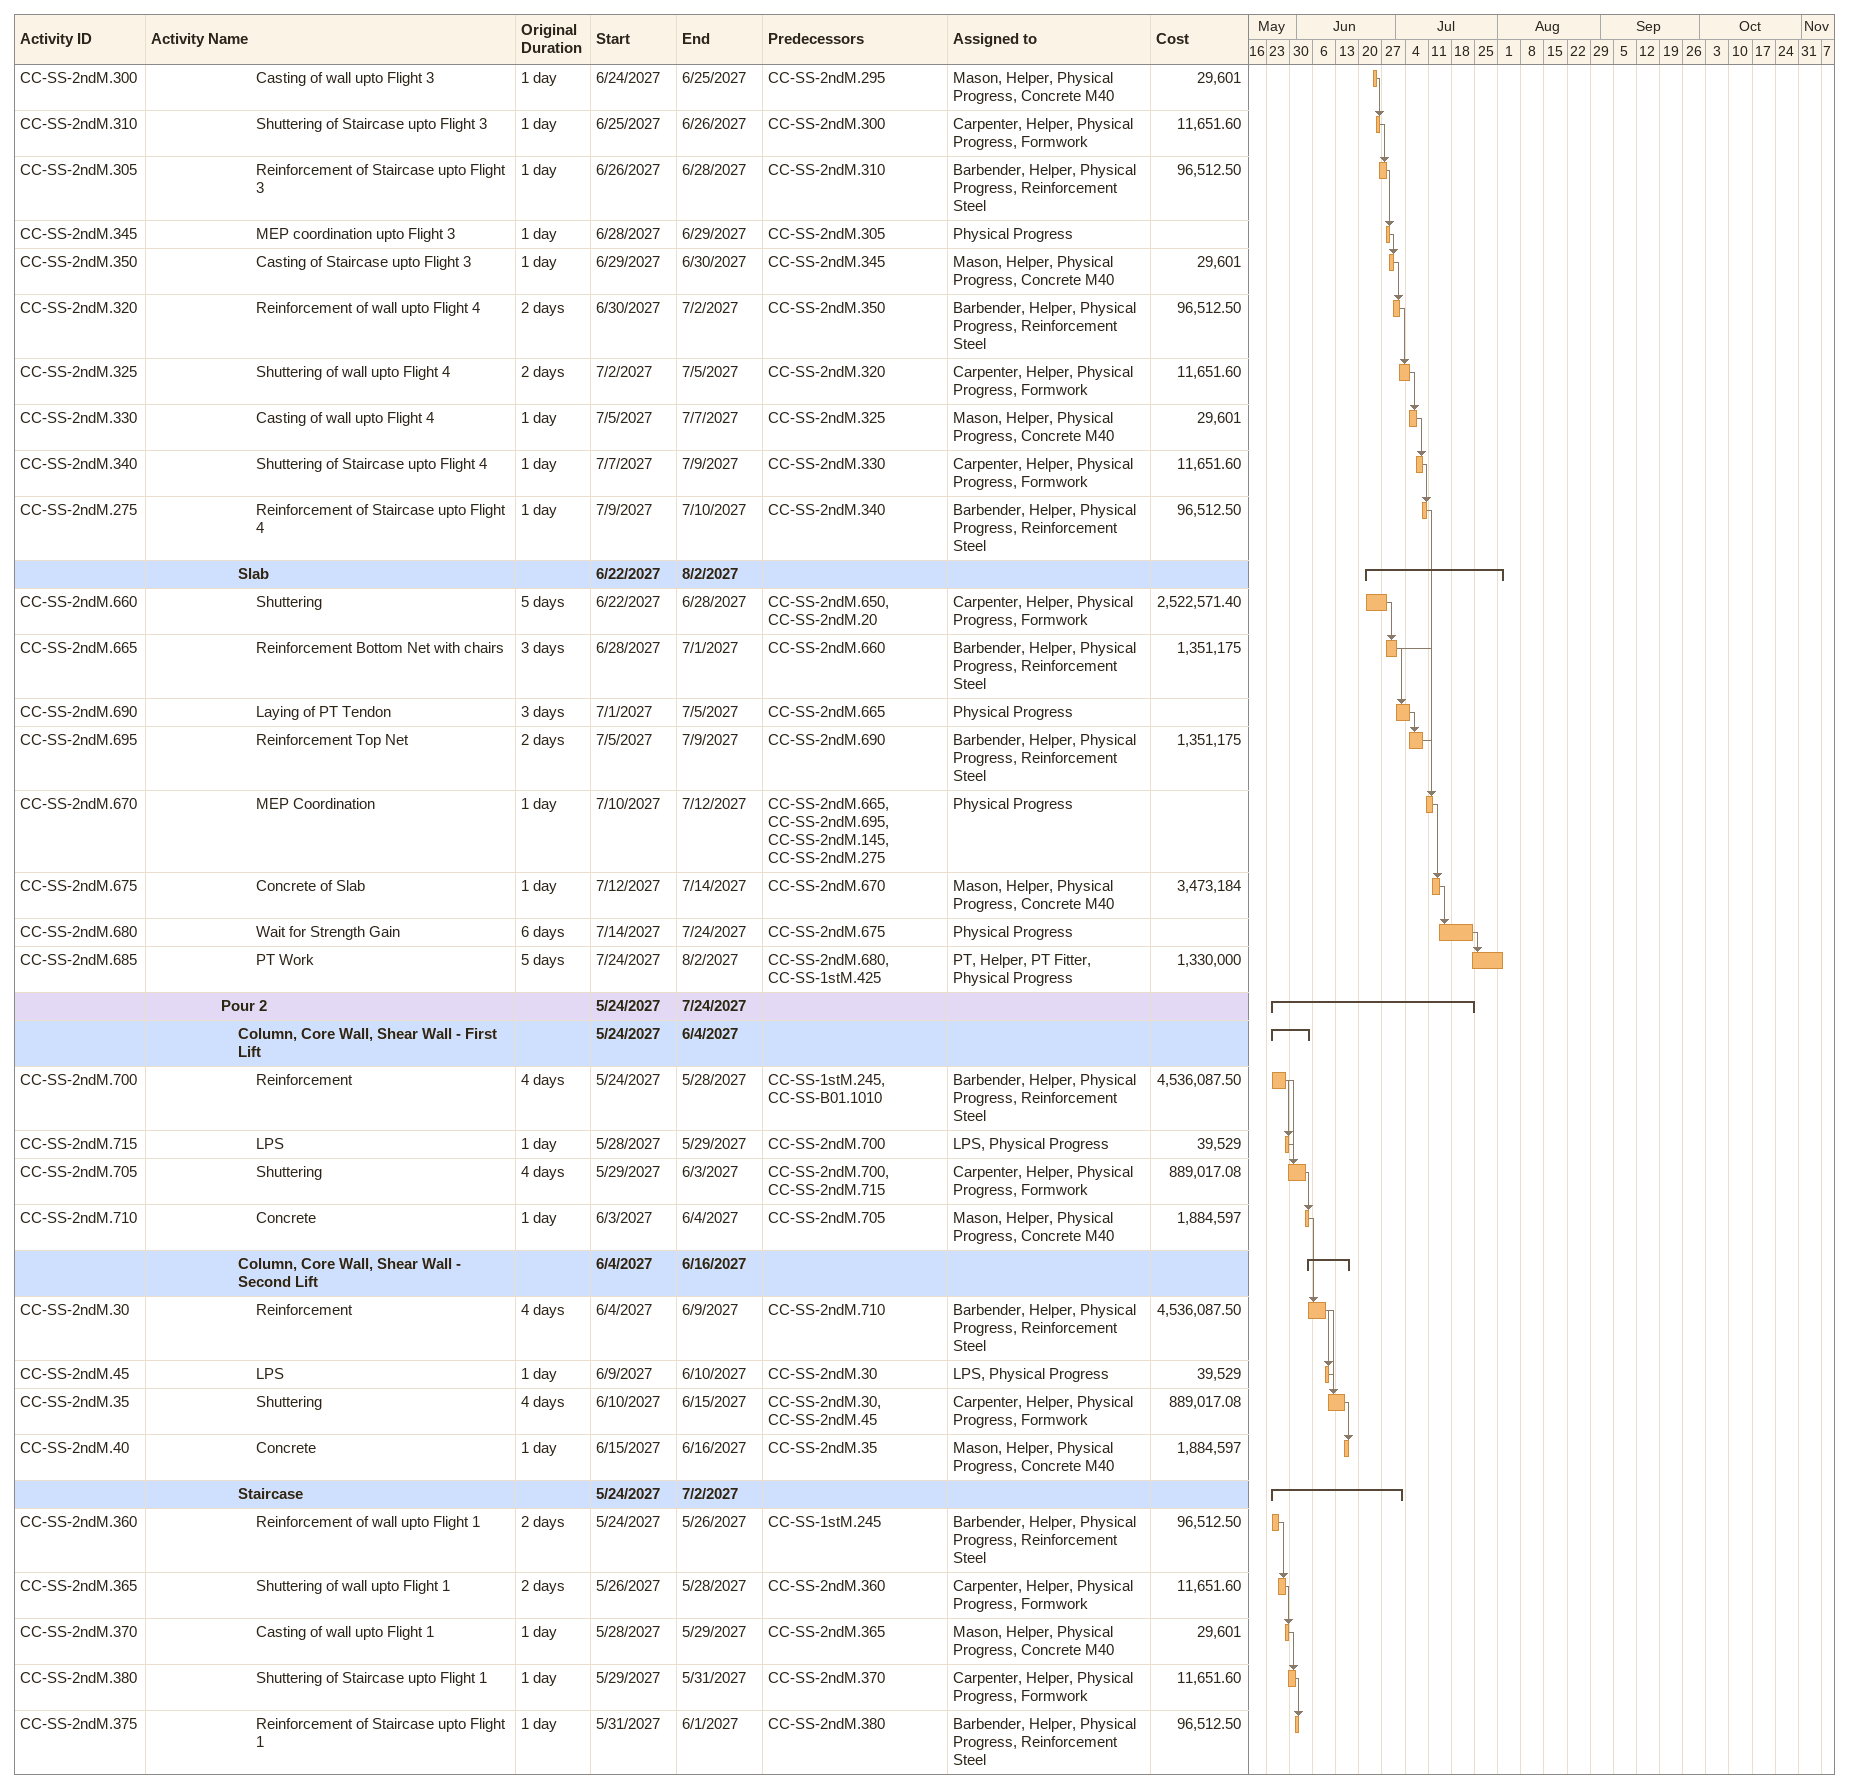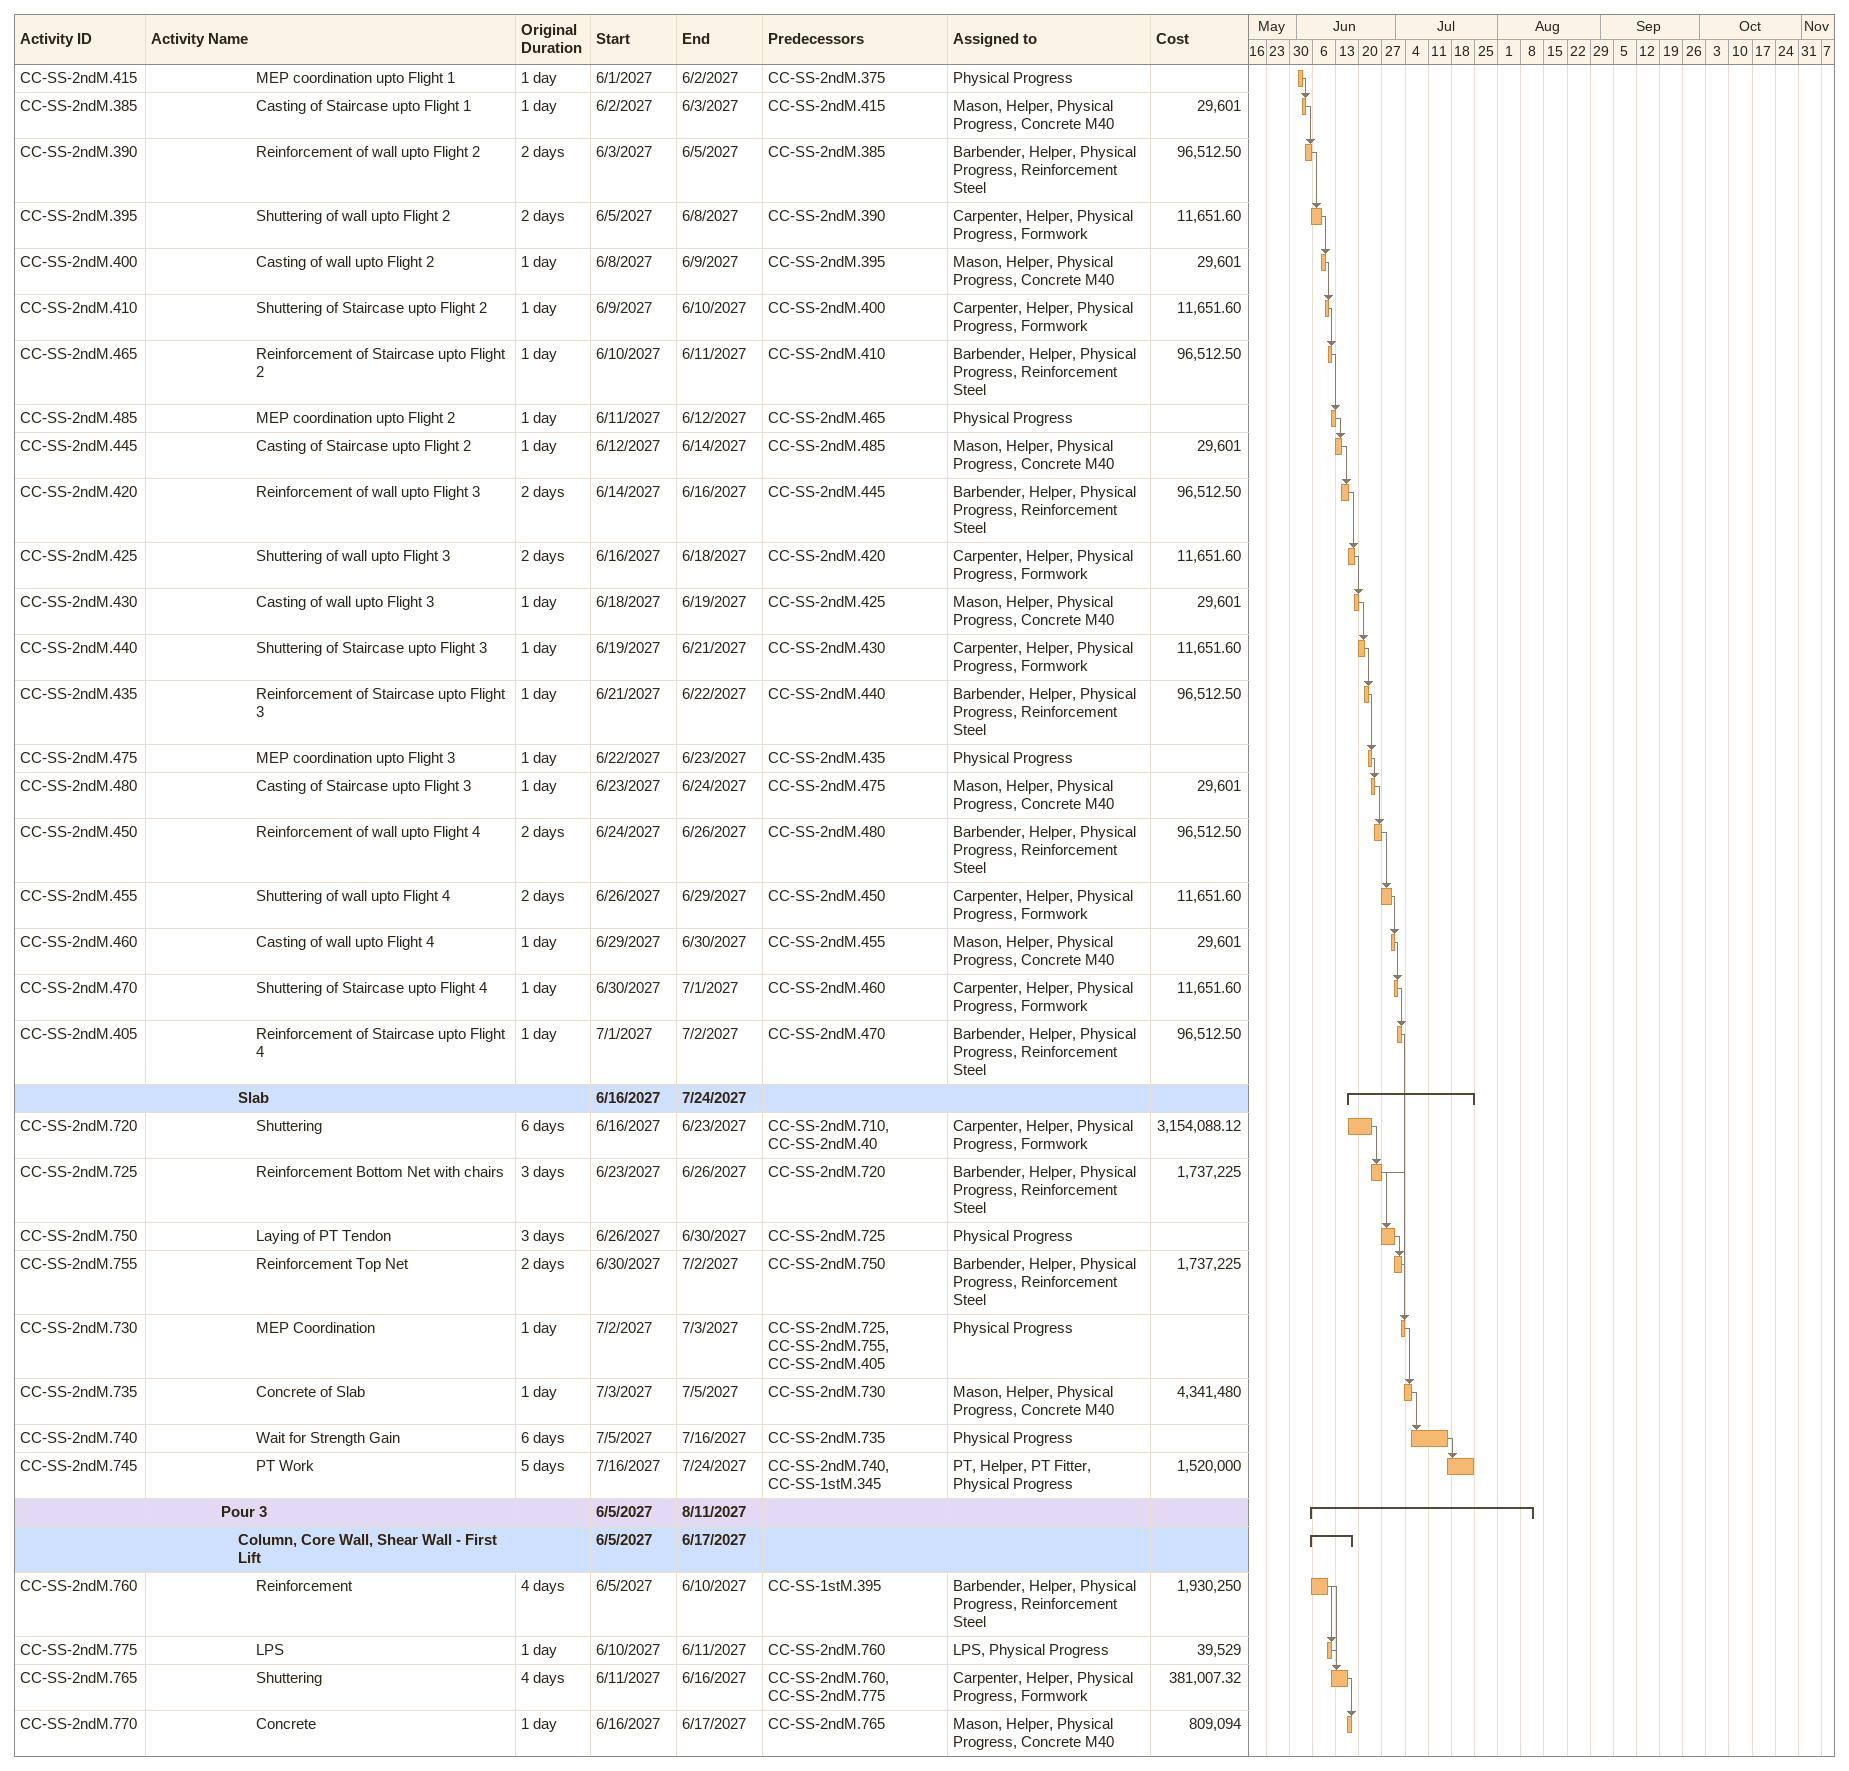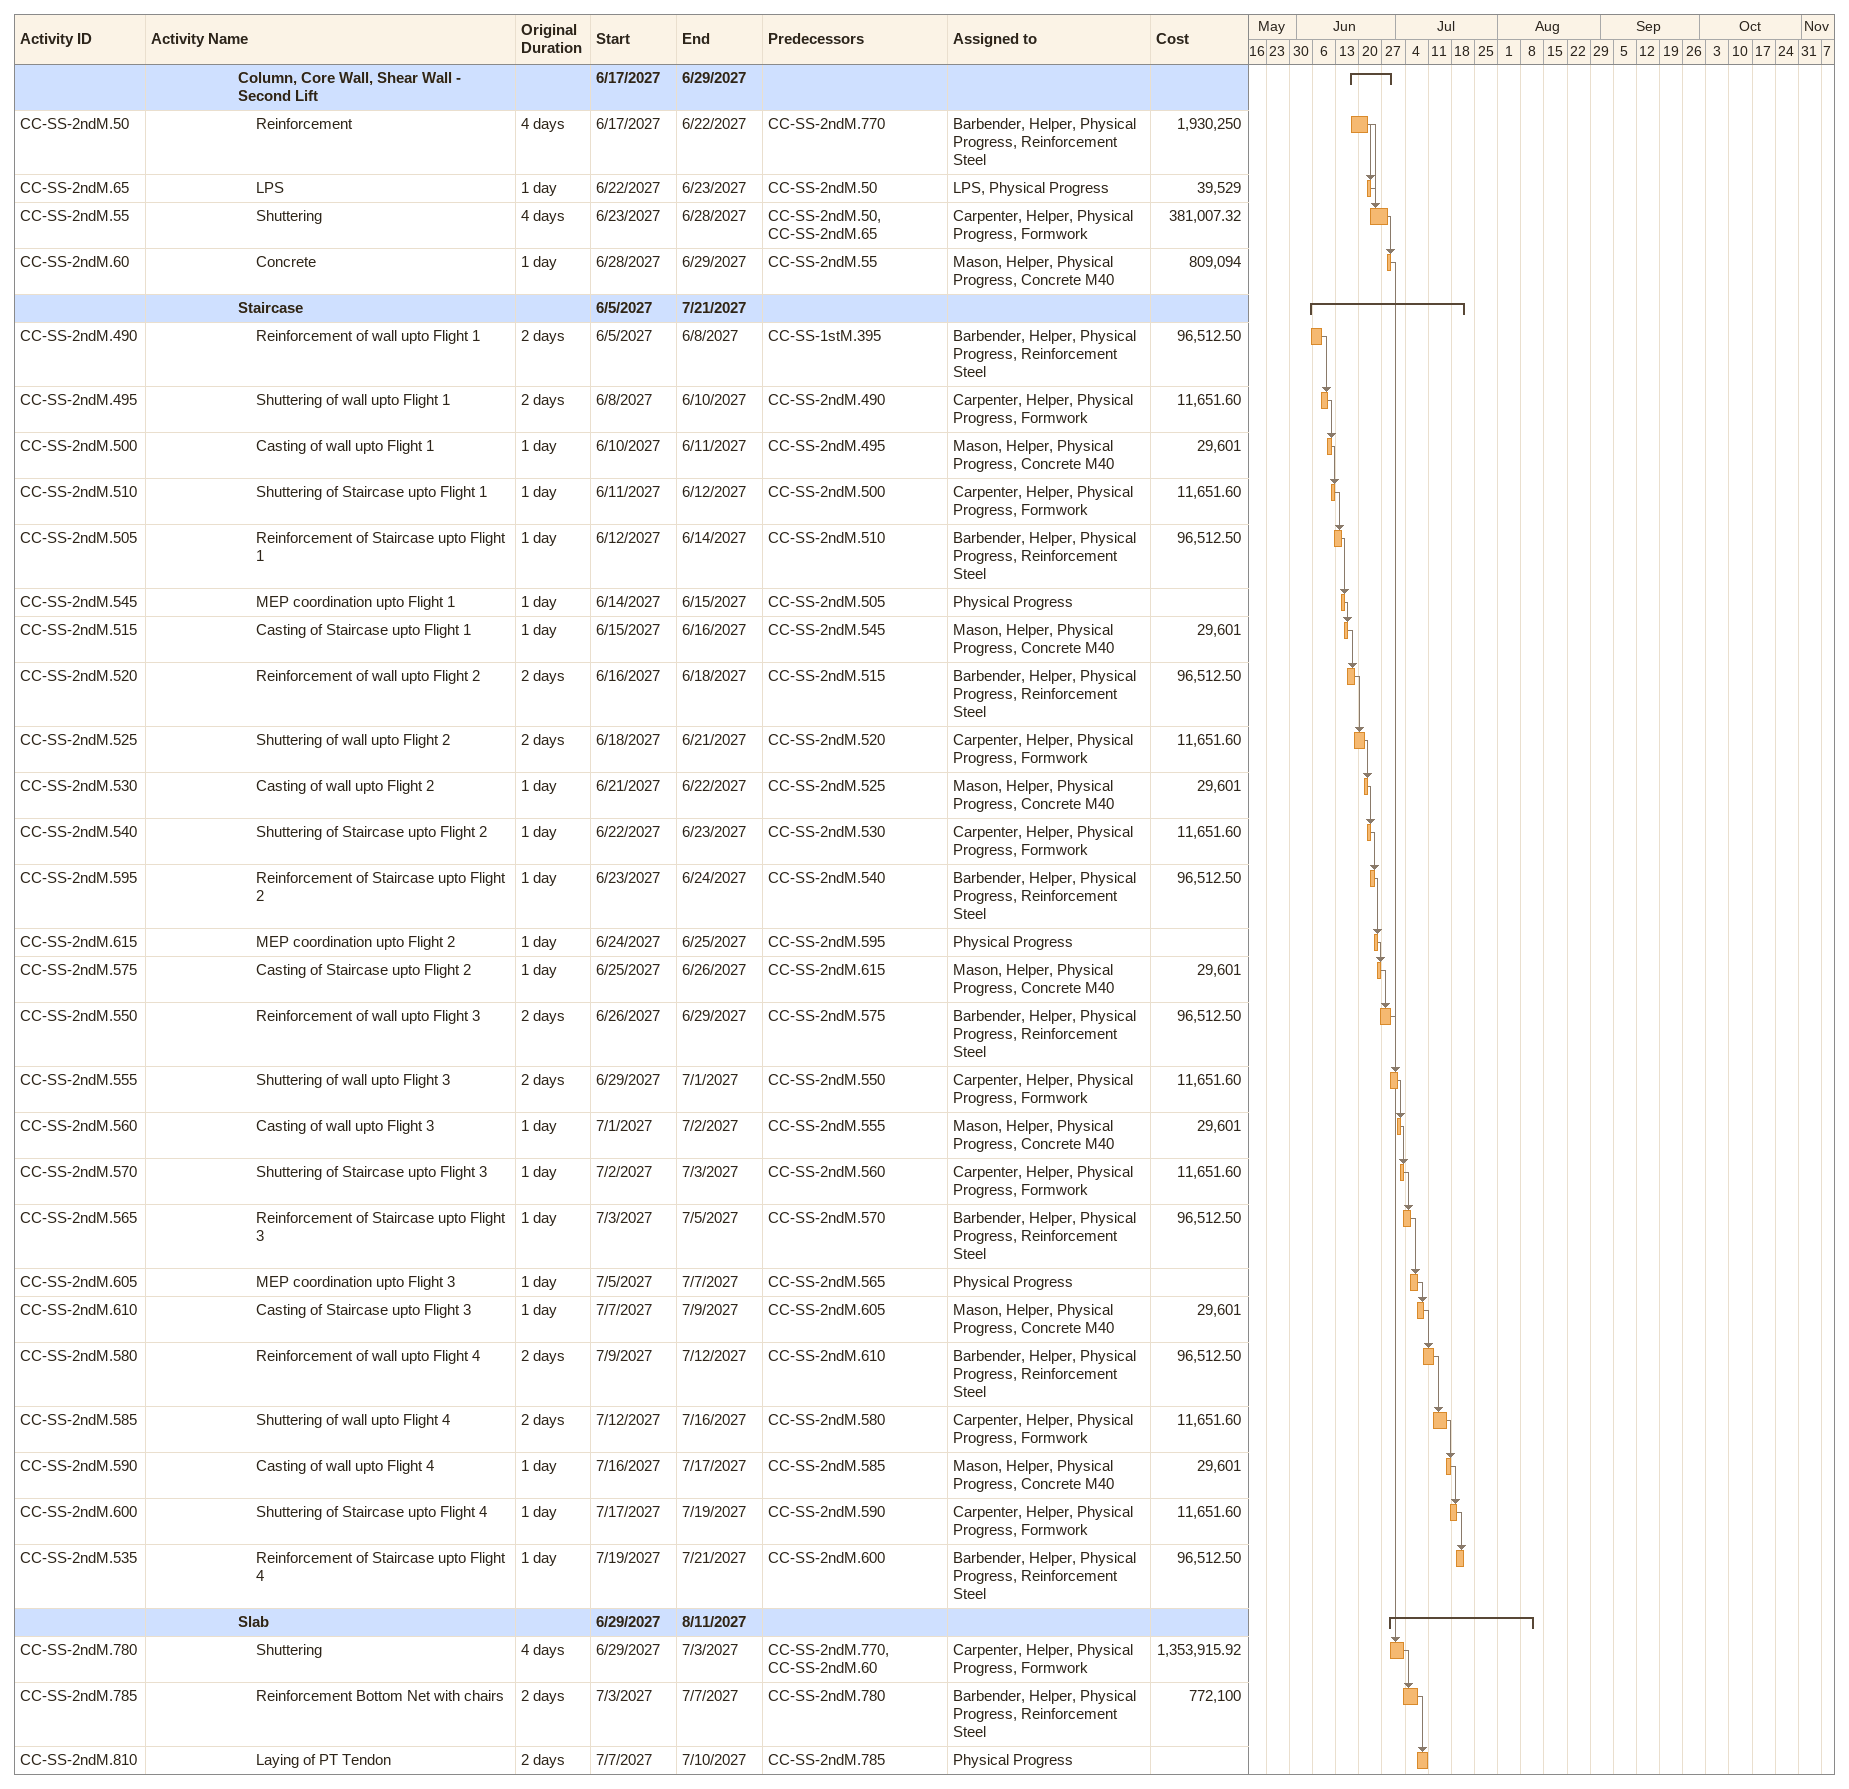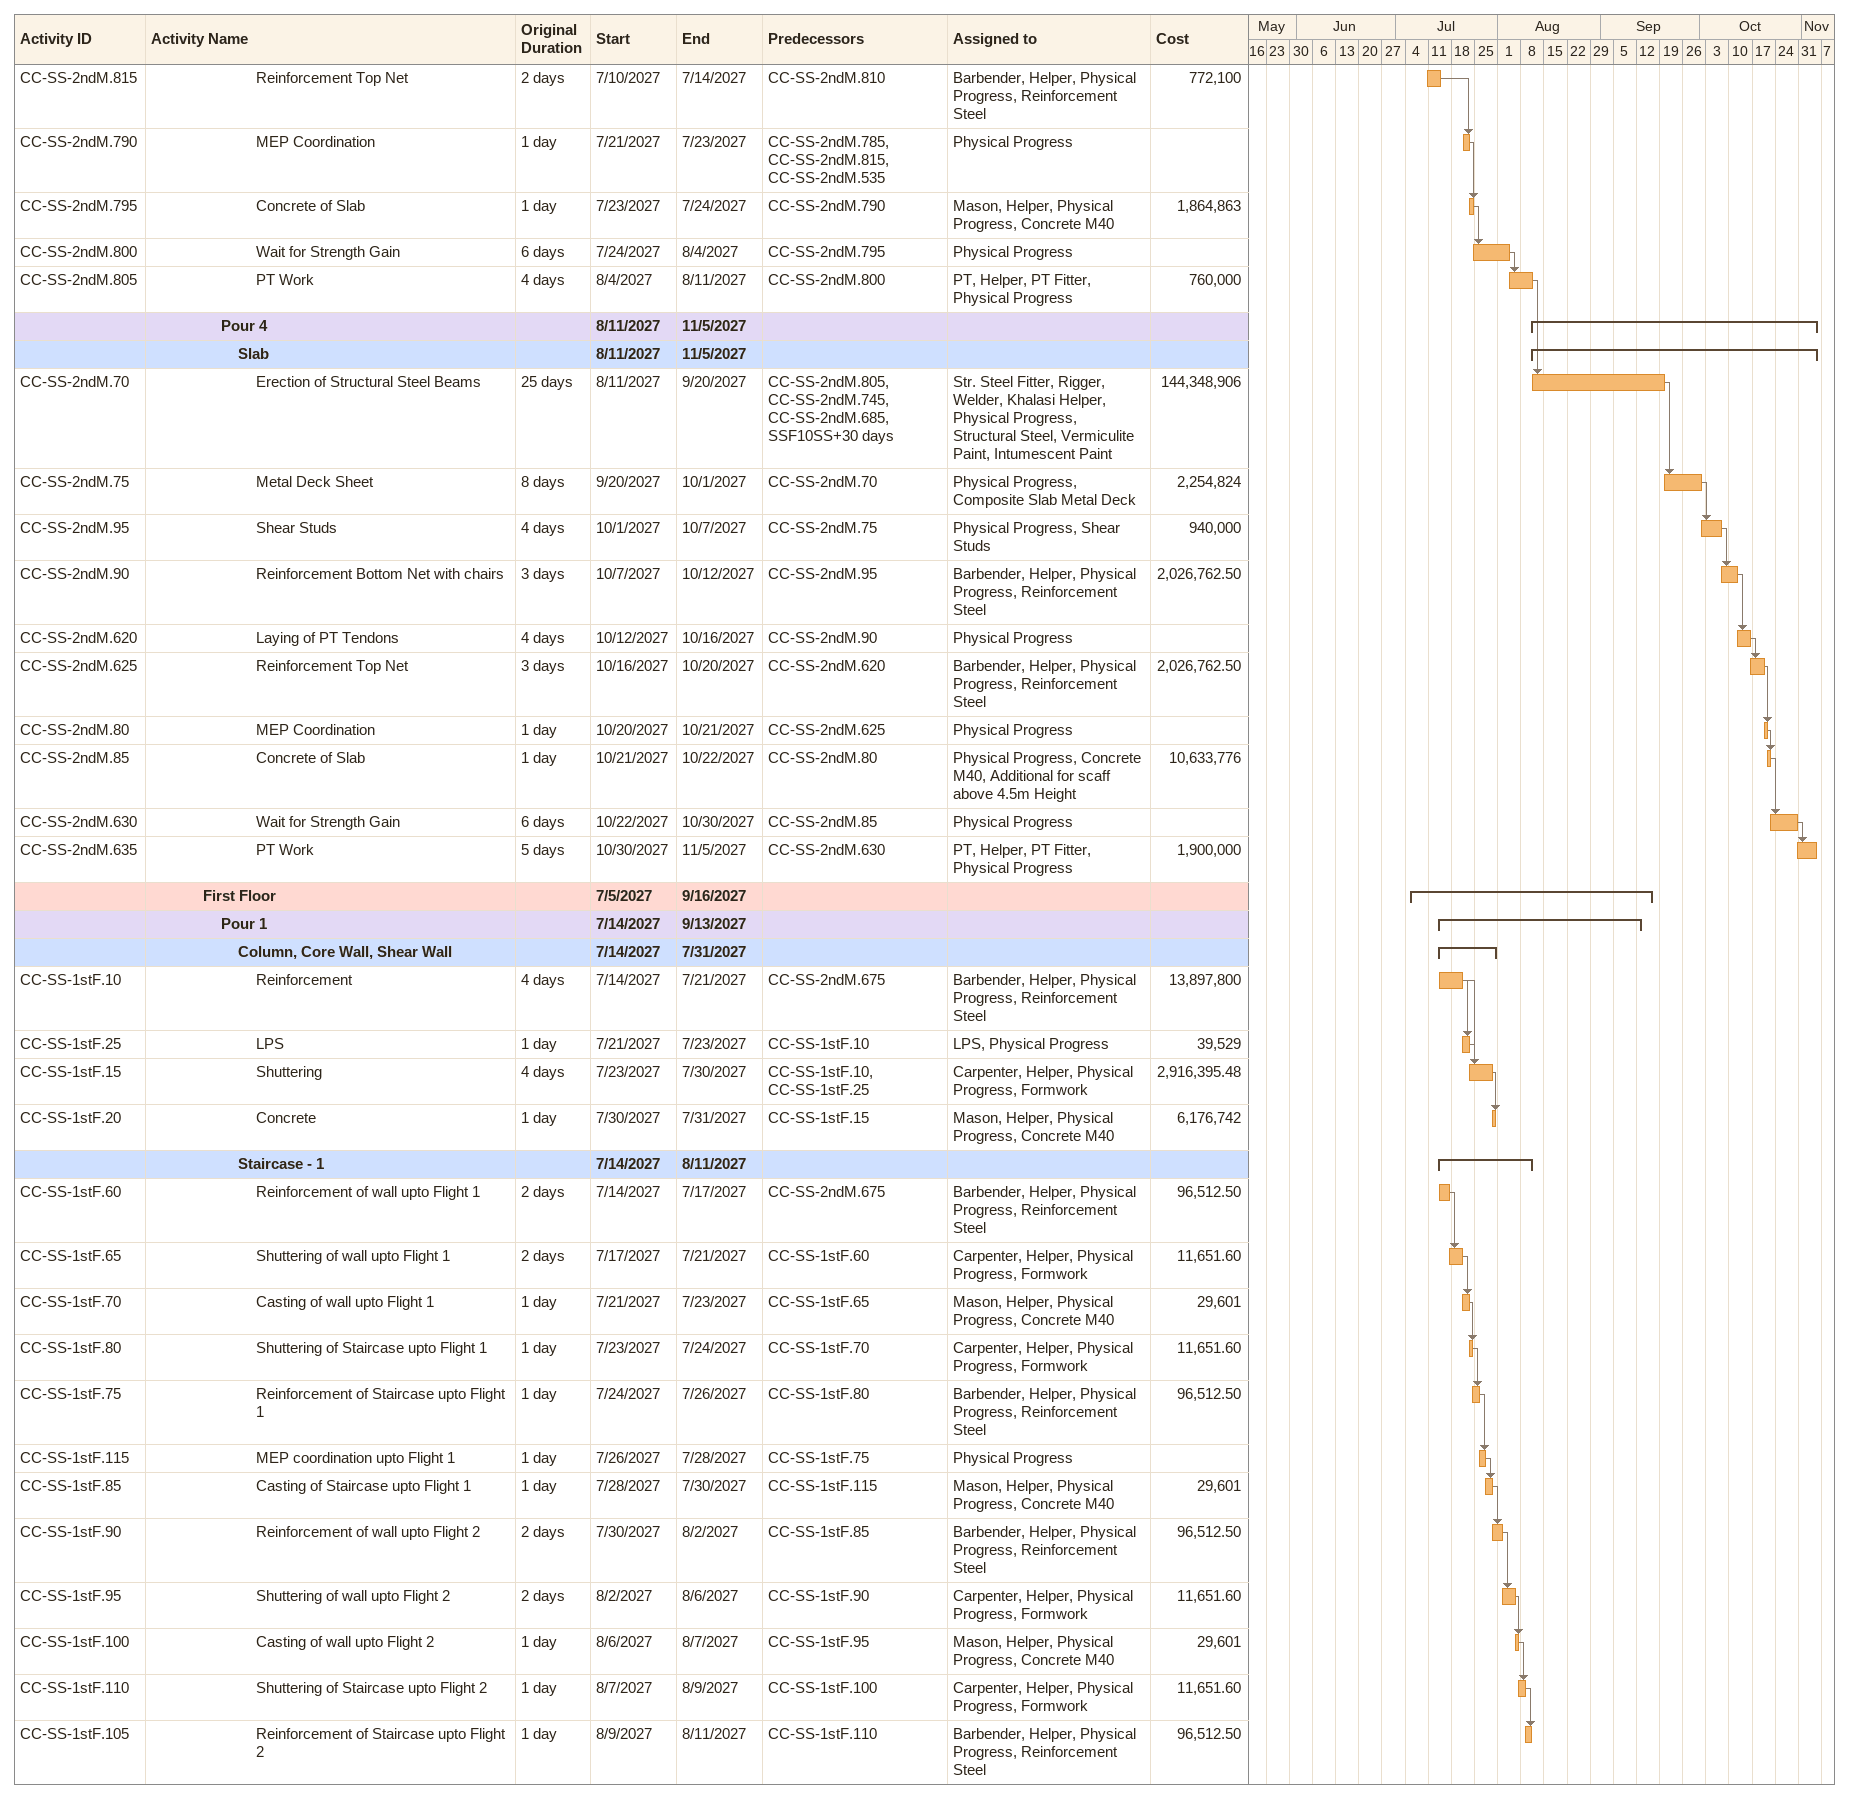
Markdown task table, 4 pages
| ID | Level | Task | Original duration | Start | Finish | Predecessors | Resources | Cost |
|---|---|---|---|---|---|---|---|---|
| CC-SS-2ndM.300 | 7 | Casting of wall upto Flight 3 | 1d | 2027-06-24 | 2027-06-25 | CC-SS-2ndM.295 | Mason, Helper, Physical Progress, Concrete M40 | 29601 |
| CC-SS-2ndM.310 | 7 | Shuttering of Staircase upto Flight 3 | 1d | 2027-06-25 | 2027-06-26 | CC-SS-2ndM.300 | Carpenter, Helper, Physical Progress, Formwork | 11651.60 |
| CC-SS-2ndM.305 | 7 | Reinforcement of Staircase upto Flight 3 | 1d | 2027-06-26 | 2027-06-28 | CC-SS-2ndM.310 | Barbender, Helper, Physical Progress, Reinforcement Steel | 96512.50 |
| CC-SS-2ndM.345 | 7 | MEP coordination upto Flight 3 | 1d | 2027-06-28 | 2027-06-29 | CC-SS-2ndM.305 | Physical Progress |  |
| CC-SS-2ndM.350 | 7 | Casting of Staircase upto Flight 3 | 1d | 2027-06-29 | 2027-06-30 | CC-SS-2ndM.345 | Mason, Helper, Physical Progress, Concrete M40 | 29601 |
| CC-SS-2ndM.320 | 7 | Reinforcement of wall upto Flight 4 | 2d | 2027-06-30 | 2027-07-02 | CC-SS-2ndM.350 | Barbender, Helper, Physical Progress, Reinforcement Steel | 96512.50 |
| CC-SS-2ndM.325 | 7 | Shuttering of wall upto Flight 4 | 2d | 2027-07-02 | 2027-07-05 | CC-SS-2ndM.320 | Carpenter, Helper, Physical Progress, Formwork | 11651.60 |
| CC-SS-2ndM.330 | 7 | Casting of wall upto Flight 4 | 1d | 2027-07-05 | 2027-07-07 | CC-SS-2ndM.325 | Mason, Helper, Physical Progress, Concrete M40 | 29601 |
| CC-SS-2ndM.340 | 7 | Shuttering of Staircase upto Flight 4 | 1d | 2027-07-07 | 2027-07-09 | CC-SS-2ndM.330 | Carpenter, Helper, Physical Progress, Formwork | 11651.60 |
| CC-SS-2ndM.275 | 7 | Reinforcement of Staircase upto Flight 4 | 1d | 2027-07-09 | 2027-07-10 | CC-SS-2ndM.340 | Barbender, Helper, Physical Progress, Reinforcement Steel | 96512.50 |
|  | 6 | **Slab** |  | 2027-06-22 | 2027-08-02 |  |  |  |
| CC-SS-2ndM.660 | 7 | Shuttering | 5d | 2027-06-22 | 2027-06-28 | CC-SS-2ndM.650, CC-SS-2ndM.20 | Carpenter, Helper, Physical Progress, Formwork | 2522571.40 |
| CC-SS-2ndM.665 | 7 | Reinforcement Bottom Net with chairs | 3d | 2027-06-28 | 2027-07-01 | CC-SS-2ndM.660 | Barbender, Helper, Physical Progress, Reinforcement Steel | 1351175 |
| CC-SS-2ndM.690 | 7 | Laying of PT Tendon | 3d | 2027-07-01 | 2027-07-05 | CC-SS-2ndM.665 | Physical Progress |  |
| CC-SS-2ndM.695 | 7 | Reinforcement Top Net | 2d | 2027-07-05 | 2027-07-09 | CC-SS-2ndM.690 | Barbender, Helper, Physical Progress, Reinforcement Steel | 1351175 |
| CC-SS-2ndM.670 | 7 | MEP Coordination | 1d | 2027-07-10 | 2027-07-12 | CC-SS-2ndM.665, CC-SS-2ndM.695, CC-SS-2ndM.145, CC-SS-2ndM.275 | Physical Progress |  |
| CC-SS-2ndM.675 | 7 | Concrete of Slab | 1d | 2027-07-12 | 2027-07-14 | CC-SS-2ndM.670 | Mason, Helper, Physical Progress, Concrete M40 | 3473184 |
| CC-SS-2ndM.680 | 7 | Wait for Strength Gain | 6d | 2027-07-14 | 2027-07-24 | CC-SS-2ndM.675 | Physical Progress |  |
| CC-SS-2ndM.685 | 7 | PT Work | 5d | 2027-07-24 | 2027-08-02 | CC-SS-2ndM.680, CC-SS-1stM.425 | PT, Helper, PT Fitter, Physical Progress | 1330000 |
|  | 5 | **Pour 2** |  | 2027-05-24 | 2027-07-24 |  |  |  |
|  | 6 | **Column, Core Wall, Shear Wall - First Lift** |  | 2027-05-24 | 2027-06-04 |  |  |  |
| CC-SS-2ndM.700 | 7 | Reinforcement | 4d | 2027-05-24 | 2027-05-28 | CC-SS-1stM.245, CC-SS-B01.1010 | Barbender, Helper, Physical Progress, Reinforcement Steel | 4536087.50 |
| CC-SS-2ndM.715 | 7 | LPS | 1d | 2027-05-28 | 2027-05-29 | CC-SS-2ndM.700 | LPS, Physical Progress | 39529 |
| CC-SS-2ndM.705 | 7 | Shuttering | 4d | 2027-05-29 | 2027-06-03 | CC-SS-2ndM.700, CC-SS-2ndM.715 | Carpenter, Helper, Physical Progress, Formwork | 889017.08 |
| CC-SS-2ndM.710 | 7 | Concrete | 1d | 2027-06-03 | 2027-06-04 | CC-SS-2ndM.705 | Mason, Helper, Physical Progress, Concrete M40 | 1884597 |
|  | 6 | **Column, Core Wall, Shear Wall - Second Lift** |  | 2027-06-04 | 2027-06-16 |  |  |  |
| CC-SS-2ndM.30 | 7 | Reinforcement | 4d | 2027-06-04 | 2027-06-09 | CC-SS-2ndM.710 | Barbender, Helper, Physical Progress, Reinforcement Steel | 4536087.50 |
| CC-SS-2ndM.45 | 7 | LPS | 1d | 2027-06-09 | 2027-06-10 | CC-SS-2ndM.30 | LPS, Physical Progress | 39529 |
| CC-SS-2ndM.35 | 7 | Shuttering | 4d | 2027-06-10 | 2027-06-15 | CC-SS-2ndM.30, CC-SS-2ndM.45 | Carpenter, Helper, Physical Progress, Formwork | 889017.08 |
| CC-SS-2ndM.40 | 7 | Concrete | 1d | 2027-06-15 | 2027-06-16 | CC-SS-2ndM.35 | Mason, Helper, Physical Progress, Concrete M40 | 1884597 |
|  | 6 | **Staircase** |  | 2027-05-24 | 2027-07-02 |  |  |  |
| CC-SS-2ndM.360 | 7 | Reinforcement of wall upto Flight 1 | 2d | 2027-05-24 | 2027-05-26 | CC-SS-1stM.245 | Barbender, Helper, Physical Progress, Reinforcement Steel | 96512.50 |
| CC-SS-2ndM.365 | 7 | Shuttering of wall upto Flight 1 | 2d | 2027-05-26 | 2027-05-28 | CC-SS-2ndM.360 | Carpenter, Helper, Physical Progress, Formwork | 11651.60 |
| CC-SS-2ndM.370 | 7 | Casting of wall upto Flight 1 | 1d | 2027-05-28 | 2027-05-29 | CC-SS-2ndM.365 | Mason, Helper, Physical Progress, Concrete M40 | 29601 |
| CC-SS-2ndM.380 | 7 | Shuttering of Staircase upto Flight 1 | 1d | 2027-05-29 | 2027-05-31 | CC-SS-2ndM.370 | Carpenter, Helper, Physical Progress, Formwork | 11651.60 |
| CC-SS-2ndM.375 | 7 | Reinforcement of Staircase upto Flight 1 | 1d | 2027-05-31 | 2027-06-01 | CC-SS-2ndM.380 | Barbender, Helper, Physical Progress, Reinforcement Steel | 96512.50 |
| CC-SS-2ndM.415 | 7 | MEP coordination upto Flight 1 | 1d | 2027-06-01 | 2027-06-02 | CC-SS-2ndM.375 | Physical Progress |  |
| CC-SS-2ndM.385 | 7 | Casting of Staircase upto Flight 1 | 1d | 2027-06-02 | 2027-06-03 | CC-SS-2ndM.415 | Mason, Helper, Physical Progress, Concrete M40 | 29601 |
| CC-SS-2ndM.390 | 7 | Reinforcement of wall upto Flight 2 | 2d | 2027-06-03 | 2027-06-05 | CC-SS-2ndM.385 | Barbender, Helper, Physical Progress, Reinforcement Steel | 96512.50 |
| CC-SS-2ndM.395 | 7 | Shuttering of wall upto Flight 2 | 2d | 2027-06-05 | 2027-06-08 | CC-SS-2ndM.390 | Carpenter, Helper, Physical Progress, Formwork | 11651.60 |
| CC-SS-2ndM.400 | 7 | Casting of wall upto Flight 2 | 1d | 2027-06-08 | 2027-06-09 | CC-SS-2ndM.395 | Mason, Helper, Physical Progress, Concrete M40 | 29601 |
| CC-SS-2ndM.410 | 7 | Shuttering of Staircase upto Flight 2 | 1d | 2027-06-09 | 2027-06-10 | CC-SS-2ndM.400 | Carpenter, Helper, Physical Progress, Formwork | 11651.60 |
| CC-SS-2ndM.465 | 7 | Reinforcement of Staircase upto Flight 2 | 1d | 2027-06-10 | 2027-06-11 | CC-SS-2ndM.410 | Barbender, Helper, Physical Progress, Reinforcement Steel | 96512.50 |
| CC-SS-2ndM.485 | 7 | MEP coordination upto Flight 2 | 1d | 2027-06-11 | 2027-06-12 | CC-SS-2ndM.465 | Physical Progress |  |
| CC-SS-2ndM.445 | 7 | Casting of Staircase upto Flight 2 | 1d | 2027-06-12 | 2027-06-14 | CC-SS-2ndM.485 | Mason, Helper, Physical Progress, Concrete M40 | 29601 |
| CC-SS-2ndM.420 | 7 | Reinforcement of wall upto Flight 3 | 2d | 2027-06-14 | 2027-06-16 | CC-SS-2ndM.445 | Barbender, Helper, Physical Progress, Reinforcement Steel | 96512.50 |
| CC-SS-2ndM.425 | 7 | Shuttering of wall upto Flight 3 | 2d | 2027-06-16 | 2027-06-18 | CC-SS-2ndM.420 | Carpenter, Helper, Physical Progress, Formwork | 11651.60 |
| CC-SS-2ndM.430 | 7 | Casting of wall upto Flight 3 | 1d | 2027-06-18 | 2027-06-19 | CC-SS-2ndM.425 | Mason, Helper, Physical Progress, Concrete M40 | 29601 |
| CC-SS-2ndM.440 | 7 | Shuttering of Staircase upto Flight 3 | 1d | 2027-06-19 | 2027-06-21 | CC-SS-2ndM.430 | Carpenter, Helper, Physical Progress, Formwork | 11651.60 |
| CC-SS-2ndM.435 | 7 | Reinforcement of Staircase upto Flight 3 | 1d | 2027-06-21 | 2027-06-22 | CC-SS-2ndM.440 | Barbender, Helper, Physical Progress, Reinforcement Steel | 96512.50 |
| CC-SS-2ndM.475 | 7 | MEP coordination upto Flight 3 | 1d | 2027-06-22 | 2027-06-23 | CC-SS-2ndM.435 | Physical Progress |  |
| CC-SS-2ndM.480 | 7 | Casting of Staircase upto Flight 3 | 1d | 2027-06-23 | 2027-06-24 | CC-SS-2ndM.475 | Mason, Helper, Physical Progress, Concrete M40 | 29601 |
| CC-SS-2ndM.450 | 7 | Reinforcement of wall upto Flight 4 | 2d | 2027-06-24 | 2027-06-26 | CC-SS-2ndM.480 | Barbender, Helper, Physical Progress, Reinforcement Steel | 96512.50 |
| CC-SS-2ndM.455 | 7 | Shuttering of wall upto Flight 4 | 2d | 2027-06-26 | 2027-06-29 | CC-SS-2ndM.450 | Carpenter, Helper, Physical Progress, Formwork | 11651.60 |
| CC-SS-2ndM.460 | 7 | Casting of wall upto Flight 4 | 1d | 2027-06-29 | 2027-06-30 | CC-SS-2ndM.455 | Mason, Helper, Physical Progress, Concrete M40 | 29601 |
| CC-SS-2ndM.470 | 7 | Shuttering of Staircase upto Flight 4 | 1d | 2027-06-30 | 2027-07-01 | CC-SS-2ndM.460 | Carpenter, Helper, Physical Progress, Formwork | 11651.60 |
| CC-SS-2ndM.405 | 7 | Reinforcement of Staircase upto Flight 4 | 1d | 2027-07-01 | 2027-07-02 | CC-SS-2ndM.470 | Barbender, Helper, Physical Progress, Reinforcement Steel | 96512.50 |
|  | 6 | **Slab** |  | 2027-06-16 | 2027-07-24 |  |  |  |
| CC-SS-2ndM.720 | 7 | Shuttering | 6d | 2027-06-16 | 2027-06-23 | CC-SS-2ndM.710, CC-SS-2ndM.40 | Carpenter, Helper, Physical Progress, Formwork | 3154088.12 |
| CC-SS-2ndM.725 | 7 | Reinforcement Bottom Net with chairs | 3d | 2027-06-23 | 2027-06-26 | CC-SS-2ndM.720 | Barbender, Helper, Physical Progress, Reinforcement Steel | 1737225 |
| CC-SS-2ndM.750 | 7 | Laying of PT Tendon | 3d | 2027-06-26 | 2027-06-30 | CC-SS-2ndM.725 | Physical Progress |  |
| CC-SS-2ndM.755 | 7 | Reinforcement Top Net | 2d | 2027-06-30 | 2027-07-02 | CC-SS-2ndM.750 | Barbender, Helper, Physical Progress, Reinforcement Steel | 1737225 |
| CC-SS-2ndM.730 | 7 | MEP Coordination | 1d | 2027-07-02 | 2027-07-03 | CC-SS-2ndM.725, CC-SS-2ndM.755, CC-SS-2ndM.405 | Physical Progress |  |
| CC-SS-2ndM.735 | 7 | Concrete of Slab | 1d | 2027-07-03 | 2027-07-05 | CC-SS-2ndM.730 | Mason, Helper, Physical Progress, Concrete M40 | 4341480 |
| CC-SS-2ndM.740 | 7 | Wait for Strength Gain | 6d | 2027-07-05 | 2027-07-16 | CC-SS-2ndM.735 | Physical Progress |  |
| CC-SS-2ndM.745 | 7 | PT Work | 5d | 2027-07-16 | 2027-07-24 | CC-SS-2ndM.740, CC-SS-1stM.345 | PT, Helper, PT Fitter, Physical Progress | 1520000 |
|  | 5 | **Pour 3** |  | 2027-06-05 | 2027-08-11 |  |  |  |
|  | 6 | **Column, Core Wall, Shear Wall - First Lift** |  | 2027-06-05 | 2027-06-17 |  |  |  |
| CC-SS-2ndM.760 | 7 | Reinforcement | 4d | 2027-06-05 | 2027-06-10 | CC-SS-1stM.395 | Barbender, Helper, Physical Progress, Reinforcement Steel | 1930250 |
| CC-SS-2ndM.775 | 7 | LPS | 1d | 2027-06-10 | 2027-06-11 | CC-SS-2ndM.760 | LPS, Physical Progress | 39529 |
| CC-SS-2ndM.765 | 7 | Shuttering | 4d | 2027-06-11 | 2027-06-16 | CC-SS-2ndM.760, CC-SS-2ndM.775 | Carpenter, Helper, Physical Progress, Formwork | 381007.32 |
| CC-SS-2ndM.770 | 7 | Concrete | 1d | 2027-06-16 | 2027-06-17 | CC-SS-2ndM.765 | Mason, Helper, Physical Progress, Concrete M40 | 809094 |
|  | 6 | **Column, Core Wall, Shear Wall - Second Lift** |  | 2027-06-17 | 2027-06-29 |  |  |  |
| CC-SS-2ndM.50 | 7 | Reinforcement | 4d | 2027-06-17 | 2027-06-22 | CC-SS-2ndM.770 | Barbender, Helper, Physical Progress, Reinforcement Steel | 1930250 |
| CC-SS-2ndM.65 | 7 | LPS | 1d | 2027-06-22 | 2027-06-23 | CC-SS-2ndM.50 | LPS, Physical Progress | 39529 |
| CC-SS-2ndM.55 | 7 | Shuttering | 4d | 2027-06-23 | 2027-06-28 | CC-SS-2ndM.50, CC-SS-2ndM.65 | Carpenter, Helper, Physical Progress, Formwork | 381007.32 |
| CC-SS-2ndM.60 | 7 | Concrete | 1d | 2027-06-28 | 2027-06-29 | CC-SS-2ndM.55 | Mason, Helper, Physical Progress, Concrete M40 | 809094 |
|  | 6 | **Staircase** |  | 2027-06-05 | 2027-07-21 |  |  |  |
| CC-SS-2ndM.490 | 7 | Reinforcement of wall upto Flight 1 | 2d | 2027-06-05 | 2027-06-08 | CC-SS-1stM.395 | Barbender, Helper, Physical Progress, Reinforcement Steel | 96512.50 |
| CC-SS-2ndM.495 | 7 | Shuttering of wall upto Flight 1 | 2d | 2027-06-08 | 2027-06-10 | CC-SS-2ndM.490 | Carpenter, Helper, Physical Progress, Formwork | 11651.60 |
| CC-SS-2ndM.500 | 7 | Casting of wall upto Flight 1 | 1d | 2027-06-10 | 2027-06-11 | CC-SS-2ndM.495 | Mason, Helper, Physical Progress, Concrete M40 | 29601 |
| CC-SS-2ndM.510 | 7 | Shuttering of Staircase upto Flight 1 | 1d | 2027-06-11 | 2027-06-12 | CC-SS-2ndM.500 | Carpenter, Helper, Physical Progress, Formwork | 11651.60 |
| CC-SS-2ndM.505 | 7 | Reinforcement of Staircase upto Flight 1 | 1d | 2027-06-12 | 2027-06-14 | CC-SS-2ndM.510 | Barbender, Helper, Physical Progress, Reinforcement Steel | 96512.50 |
| CC-SS-2ndM.545 | 7 | MEP coordination upto Flight 1 | 1d | 2027-06-14 | 2027-06-15 | CC-SS-2ndM.505 | Physical Progress |  |
| CC-SS-2ndM.515 | 7 | Casting of Staircase upto Flight 1 | 1d | 2027-06-15 | 2027-06-16 | CC-SS-2ndM.545 | Mason, Helper, Physical Progress, Concrete M40 | 29601 |
| CC-SS-2ndM.520 | 7 | Reinforcement of wall upto Flight 2 | 2d | 2027-06-16 | 2027-06-18 | CC-SS-2ndM.515 | Barbender, Helper, Physical Progress, Reinforcement Steel | 96512.50 |
| CC-SS-2ndM.525 | 7 | Shuttering of wall upto Flight 2 | 2d | 2027-06-18 | 2027-06-21 | CC-SS-2ndM.520 | Carpenter, Helper, Physical Progress, Formwork | 11651.60 |
| CC-SS-2ndM.530 | 7 | Casting of wall upto Flight 2 | 1d | 2027-06-21 | 2027-06-22 | CC-SS-2ndM.525 | Mason, Helper, Physical Progress, Concrete M40 | 29601 |
| CC-SS-2ndM.540 | 7 | Shuttering of Staircase upto Flight 2 | 1d | 2027-06-22 | 2027-06-23 | CC-SS-2ndM.530 | Carpenter, Helper, Physical Progress, Formwork | 11651.60 |
| CC-SS-2ndM.595 | 7 | Reinforcement of Staircase upto Flight 2 | 1d | 2027-06-23 | 2027-06-24 | CC-SS-2ndM.540 | Barbender, Helper, Physical Progress, Reinforcement Steel | 96512.50 |
| CC-SS-2ndM.615 | 7 | MEP coordination upto Flight 2 | 1d | 2027-06-24 | 2027-06-25 | CC-SS-2ndM.595 | Physical Progress |  |
| CC-SS-2ndM.575 | 7 | Casting of Staircase upto Flight 2 | 1d | 2027-06-25 | 2027-06-26 | CC-SS-2ndM.615 | Mason, Helper, Physical Progress, Concrete M40 | 29601 |
| CC-SS-2ndM.550 | 7 | Reinforcement of wall upto Flight 3 | 2d | 2027-06-26 | 2027-06-29 | CC-SS-2ndM.575 | Barbender, Helper, Physical Progress, Reinforcement Steel | 96512.50 |
| CC-SS-2ndM.555 | 7 | Shuttering of wall upto Flight 3 | 2d | 2027-06-29 | 2027-07-01 | CC-SS-2ndM.550 | Carpenter, Helper, Physical Progress, Formwork | 11651.60 |
| CC-SS-2ndM.560 | 7 | Casting of wall upto Flight 3 | 1d | 2027-07-01 | 2027-07-02 | CC-SS-2ndM.555 | Mason, Helper, Physical Progress, Concrete M40 | 29601 |
| CC-SS-2ndM.570 | 7 | Shuttering of Staircase upto Flight 3 | 1d | 2027-07-02 | 2027-07-03 | CC-SS-2ndM.560 | Carpenter, Helper, Physical Progress, Formwork | 11651.60 |
| CC-SS-2ndM.565 | 7 | Reinforcement of Staircase upto Flight 3 | 1d | 2027-07-03 | 2027-07-05 | CC-SS-2ndM.570 | Barbender, Helper, Physical Progress, Reinforcement Steel | 96512.50 |
| CC-SS-2ndM.605 | 7 | MEP coordination upto Flight 3 | 1d | 2027-07-05 | 2027-07-07 | CC-SS-2ndM.565 | Physical Progress |  |
| CC-SS-2ndM.610 | 7 | Casting of Staircase upto Flight 3 | 1d | 2027-07-07 | 2027-07-09 | CC-SS-2ndM.605 | Mason, Helper, Physical Progress, Concrete M40 | 29601 |
| CC-SS-2ndM.580 | 7 | Reinforcement of wall upto Flight 4 | 2d | 2027-07-09 | 2027-07-12 | CC-SS-2ndM.610 | Barbender, Helper, Physical Progress, Reinforcement Steel | 96512.50 |
| CC-SS-2ndM.585 | 7 | Shuttering of wall upto Flight 4 | 2d | 2027-07-12 | 2027-07-16 | CC-SS-2ndM.580 | Carpenter, Helper, Physical Progress, Formwork | 11651.60 |
| CC-SS-2ndM.590 | 7 | Casting of wall upto Flight 4 | 1d | 2027-07-16 | 2027-07-17 | CC-SS-2ndM.585 | Mason, Helper, Physical Progress, Concrete M40 | 29601 |
| CC-SS-2ndM.600 | 7 | Shuttering of Staircase upto Flight 4 | 1d | 2027-07-17 | 2027-07-19 | CC-SS-2ndM.590 | Carpenter, Helper, Physical Progress, Formwork | 11651.60 |
| CC-SS-2ndM.535 | 7 | Reinforcement of Staircase upto Flight 4 | 1d | 2027-07-19 | 2027-07-21 | CC-SS-2ndM.600 | Barbender, Helper, Physical Progress, Reinforcement Steel | 96512.50 |
|  | 6 | **Slab** |  | 2027-06-29 | 2027-08-11 |  |  |  |
| CC-SS-2ndM.780 | 7 | Shuttering | 4d | 2027-06-29 | 2027-07-03 | CC-SS-2ndM.770, CC-SS-2ndM.60 | Carpenter, Helper, Physical Progress, Formwork | 1353915.92 |
| CC-SS-2ndM.785 | 7 | Reinforcement Bottom Net with chairs | 2d | 2027-07-03 | 2027-07-07 | CC-SS-2ndM.780 | Barbender, Helper, Physical Progress, Reinforcement Steel | 772100 |
| CC-SS-2ndM.810 | 7 | Laying of PT Tendon | 2d | 2027-07-07 | 2027-07-10 | CC-SS-2ndM.785 | Physical Progress |  |
| CC-SS-2ndM.815 | 7 | Reinforcement Top Net | 2d | 2027-07-10 | 2027-07-14 | CC-SS-2ndM.810 | Barbender, Helper, Physical Progress, Reinforcement Steel | 772100 |
| CC-SS-2ndM.790 | 7 | MEP Coordination | 1d | 2027-07-21 | 2027-07-23 | CC-SS-2ndM.785, CC-SS-2ndM.815, CC-SS-2ndM.535 | Physical Progress |  |
| CC-SS-2ndM.795 | 7 | Concrete of Slab | 1d | 2027-07-23 | 2027-07-24 | CC-SS-2ndM.790 | Mason, Helper, Physical Progress, Concrete M40 | 1864863 |
| CC-SS-2ndM.800 | 7 | Wait for Strength Gain | 6d | 2027-07-24 | 2027-08-04 | CC-SS-2ndM.795 | Physical Progress |  |
| CC-SS-2ndM.805 | 7 | PT Work | 4d | 2027-08-04 | 2027-08-11 | CC-SS-2ndM.800 | PT, Helper, PT Fitter, Physical Progress | 760000 |
|  | 5 | **Pour 4** |  | 2027-08-11 | 2027-11-05 |  |  |  |
|  | 6 | **Slab** |  | 2027-08-11 | 2027-11-05 |  |  |  |
| CC-SS-2ndM.70 | 7 | Erection of Structural Steel Beams | 25d | 2027-08-11 | 2027-09-20 | CC-SS-2ndM.805, CC-SS-2ndM.745, CC-SS-2ndM.685, SSF10SS+30d | Str. Steel Fitter, Rigger, Welder, Khalasi Helper, Physical Progress, Structural Steel, Vermiculite Paint, Intumescent Paint | 144348906 |
| CC-SS-2ndM.75 | 7 | Metal Deck Sheet | 8d | 2027-09-20 | 2027-10-01 | CC-SS-2ndM.70 | Physical Progress, Composite Slab Metal Deck | 2254824 |
| CC-SS-2ndM.95 | 7 | Shear Studs | 4d | 2027-10-01 | 2027-10-07 | CC-SS-2ndM.75 | Physical Progress, Shear Studs | 940000 |
| CC-SS-2ndM.90 | 7 | Reinforcement Bottom Net with chairs | 3d | 2027-10-07 | 2027-10-12 | CC-SS-2ndM.95 | Barbender, Helper, Physical Progress, Reinforcement Steel | 2026762.50 |
| CC-SS-2ndM.620 | 7 | Laying of PT Tendons | 4d | 2027-10-12 | 2027-10-16 | CC-SS-2ndM.90 | Physical Progress |  |
| CC-SS-2ndM.625 | 7 | Reinforcement Top Net | 3d | 2027-10-16 | 2027-10-20 | CC-SS-2ndM.620 | Barbender, Helper, Physical Progress, Reinforcement Steel | 2026762.50 |
| CC-SS-2ndM.80 | 7 | MEP Coordination | 1d | 2027-10-20 | 2027-10-21 | CC-SS-2ndM.625 | Physical Progress |  |
| CC-SS-2ndM.85 | 7 | Concrete of Slab | 1d | 2027-10-21 | 2027-10-22 | CC-SS-2ndM.80 | Physical Progress, Concrete M40, Additional for scaff above 4.5m Height | 10633776 |
| CC-SS-2ndM.630 | 7 | Wait for Strength Gain | 6d | 2027-10-22 | 2027-10-30 | CC-SS-2ndM.85 | Physical Progress |  |
| CC-SS-2ndM.635 | 7 | PT Work | 5d | 2027-10-30 | 2027-11-05 | CC-SS-2ndM.630 | PT, Helper, PT Fitter, Physical Progress | 1900000 |
|  | 4 | **First Floor** |  | 2027-07-05 | 2027-09-16 |  |  |  |
|  | 5 | **Pour 1** |  | 2027-07-14 | 2027-09-13 |  |  |  |
|  | 6 | **Column, Core Wall, Shear Wall** |  | 2027-07-14 | 2027-07-31 |  |  |  |
| CC-SS-1stF.10 | 7 | Reinforcement | 4d | 2027-07-14 | 2027-07-21 | CC-SS-2ndM.675 | Barbender, Helper, Physical Progress, Reinforcement Steel | 13897800 |
| CC-SS-1stF.25 | 7 | LPS | 1d | 2027-07-21 | 2027-07-23 | CC-SS-1stF.10 | LPS, Physical Progress | 39529 |
| CC-SS-1stF.15 | 7 | Shuttering | 4d | 2027-07-23 | 2027-07-30 | CC-SS-1stF.10, CC-SS-1stF.25 | Carpenter, Helper, Physical Progress, Formwork | 2916395.48 |
| CC-SS-1stF.20 | 7 | Concrete | 1d | 2027-07-30 | 2027-07-31 | CC-SS-1stF.15 | Mason, Helper, Physical Progress, Concrete M40 | 6176742 |
|  | 6 | **Staircase - 1** |  | 2027-07-14 | 2027-08-11 |  |  |  |
| CC-SS-1stF.60 | 7 | Reinforcement of wall upto Flight 1 | 2d | 2027-07-14 | 2027-07-17 | CC-SS-2ndM.675 | Barbender, Helper, Physical Progress, Reinforcement Steel | 96512.50 |
| CC-SS-1stF.65 | 7 | Shuttering of wall upto Flight 1 | 2d | 2027-07-17 | 2027-07-21 | CC-SS-1stF.60 | Carpenter, Helper, Physical Progress, Formwork | 11651.60 |
| CC-SS-1stF.70 | 7 | Casting of wall upto Flight 1 | 1d | 2027-07-21 | 2027-07-23 | CC-SS-1stF.65 | Mason, Helper, Physical Progress, Concrete M40 | 29601 |
| CC-SS-1stF.80 | 7 | Shuttering of Staircase upto Flight 1 | 1d | 2027-07-23 | 2027-07-24 | CC-SS-1stF.70 | Carpenter, Helper, Physical Progress, Formwork | 11651.60 |
| CC-SS-1stF.75 | 7 | Reinforcement of Staircase upto Flight 1 | 1d | 2027-07-24 | 2027-07-26 | CC-SS-1stF.80 | Barbender, Helper, Physical Progress, Reinforcement Steel | 96512.50 |
| CC-SS-1stF.115 | 7 | MEP coordination upto Flight 1 | 1d | 2027-07-26 | 2027-07-28 | CC-SS-1stF.75 | Physical Progress |  |
| CC-SS-1stF.85 | 7 | Casting of Staircase upto Flight 1 | 1d | 2027-07-28 | 2027-07-30 | CC-SS-1stF.115 | Mason, Helper, Physical Progress, Concrete M40 | 29601 |
| CC-SS-1stF.90 | 7 | Reinforcement of wall upto Flight 2 | 2d | 2027-07-30 | 2027-08-02 | CC-SS-1stF.85 | Barbender, Helper, Physical Progress, Reinforcement Steel | 96512.50 |
| CC-SS-1stF.95 | 7 | Shuttering of wall upto Flight 2 | 2d | 2027-08-02 | 2027-08-06 | CC-SS-1stF.90 | Carpenter, Helper, Physical Progress, Formwork | 11651.60 |
| CC-SS-1stF.100 | 7 | Casting of wall upto Flight 2 | 1d | 2027-08-06 | 2027-08-07 | CC-SS-1stF.95 | Mason, Helper, Physical Progress, Concrete M40 | 29601 |
| CC-SS-1stF.110 | 7 | Shuttering of Staircase upto Flight 2 | 1d | 2027-08-07 | 2027-08-09 | CC-SS-1stF.100 | Carpenter, Helper, Physical Progress, Formwork | 11651.60 |
| CC-SS-1stF.105 | 7 | Reinforcement of Staircase upto Flight 2 | 1d | 2027-08-09 | 2027-08-11 | CC-SS-1stF.110 | Barbender, Helper, Physical Progress, Reinforcement Steel | 96512.50 |
